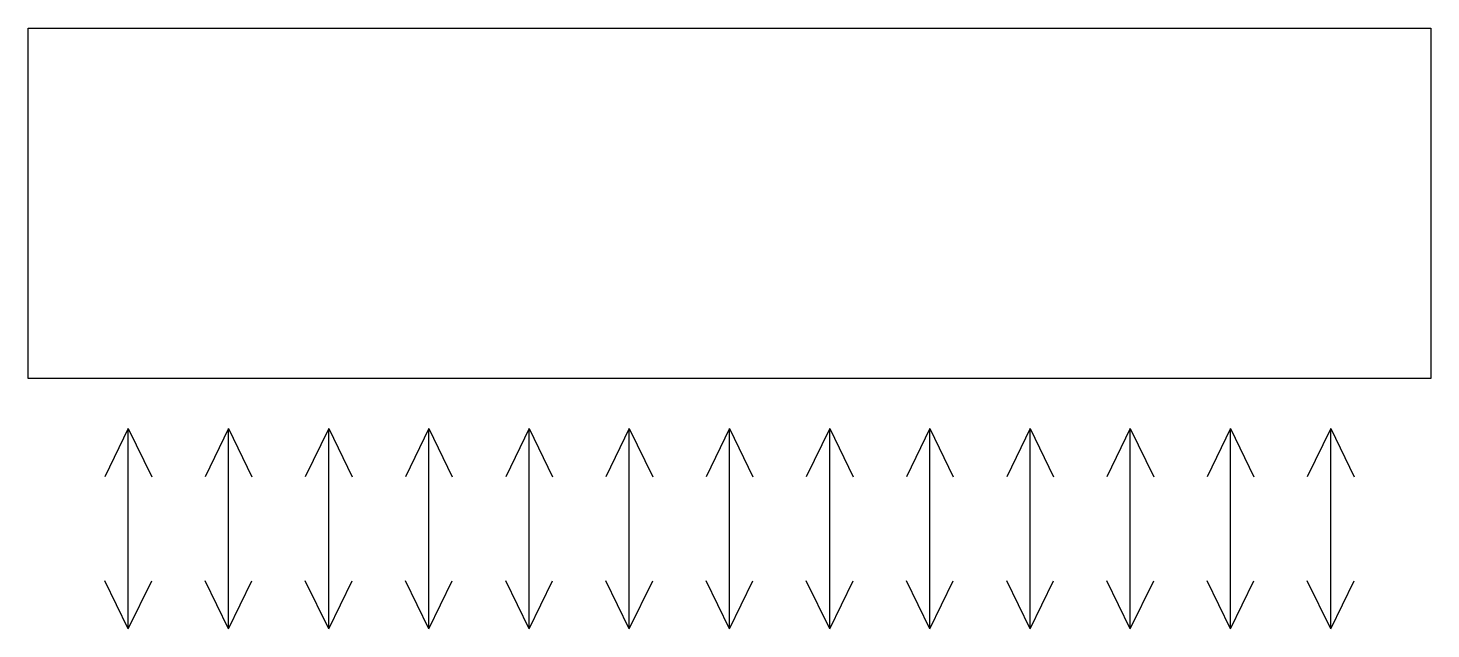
# Model space of a CAD drawing. Header units: millimetres. Extents: x -350 to 350, y -300 to 0.
import ezdxf

# ---------------------------------------------------------------- set-up
doc = ezdxf.new("R2010")
doc.units = ezdxf.units.MM

msp = doc.modelspace()

# ---------------------------------------------------------------- linework, layer by layer
at = {"color": 0, "linetype": 'ByBlock', "lineweight": -2}
for p, q in [((-350, 0), (350, 0)), ((-350, -175), (-350, 0)), ((350, 0), (350, -175)), ((350, -175), (-350, -175)), ((-300, -200), (-311.68, -224.1)), ((-300, -200), (-288.32, -224.1)), ((-300, -300), (-300, -200)), ((-250, -200), (-261.68, -224.1)), ((-250, -200), (-238.32, -224.1)), ((-250, -300), (-250, -200)), ((-200, -200), (-211.68, -224.1)), ((-200, -200), (-188.32, -224.1)), ((-200, -300), (-200, -200)), ((-150, -200), (-161.68, -224.1)), ((-150, -200), (-138.32, -224.1)), ((-150, -300), (-150, -200)), ((-100, -200), (-111.68, -224.1)), ((-100, -200), (-88.32, -224.1)), ((-100, -300), (-100, -200)), ((-50, -200), (-61.68, -224.1)), ((-50, -200), (-38.32, -224.1)), ((-50, -300), (-50, -200)), ((0, -200), (-11.68, -224.1)), ((0, -200), (11.68, -224.1)), ((0, -300), (0, -200)), ((50, -200), (38.32, -224.1)), ((50, -200), (61.68, -224.1)), ((50, -300), (50, -200)), ((100, -200), (88.32, -224.1)), ((100, -200), (111.68, -224.1)), ((100, -300), (100, -200)), ((150, -200), (138.32, -224.1)), ((150, -200), (161.68, -224.1)), ((150, -300), (150, -200)), ((200, -200), (188.32, -224.1)), ((200, -200), (211.68, -224.1)), ((200, -300), (200, -200)), ((250, -200), (238.32, -224.1)), ((250, -200), (261.68, -224.1)), ((250, -300), (250, -200)), ((300, -200), (288.32, -224.1)), ((300, -200), (311.68, -224.1)), ((300, -300), (300, -200)), ((-300, -300), (-311.68, -275.9)), ((-300, -300), (-288.32, -275.9)), ((-250, -300), (-261.68, -275.9)), ((-250, -300), (-238.32, -275.9)), ((-200, -300), (-211.68, -275.9)), ((-200, -300), (-188.32, -275.9)), ((-150, -300), (-161.68, -275.9)), ((-150, -300), (-138.32, -275.9)), ((-100, -300), (-111.68, -275.9)), ((-100, -300), (-88.32, -275.9)), ((-50, -300), (-61.68, -275.9)), ((-50, -300), (-38.32, -275.9)), ((0, -300), (-11.68, -275.9)), ((0, -300), (11.68, -275.9)), ((50, -300), (38.32, -275.9)), ((50, -300), (61.68, -275.9)), ((100, -300), (88.32, -275.9)), ((100, -300), (111.68, -275.9)), ((150, -300), (138.32, -275.9)), ((150, -300), (161.68, -275.9)), ((200, -300), (188.32, -275.9)), ((200, -300), (211.68, -275.9)), ((250, -300), (238.32, -275.9)), ((250, -300), (261.68, -275.9)), ((300, -300), (288.32, -275.9)), ((300, -300), (311.68, -275.9))]:
    msp.add_line(p, q, dxfattribs=at)

doc.saveas('drawing.dxf')
